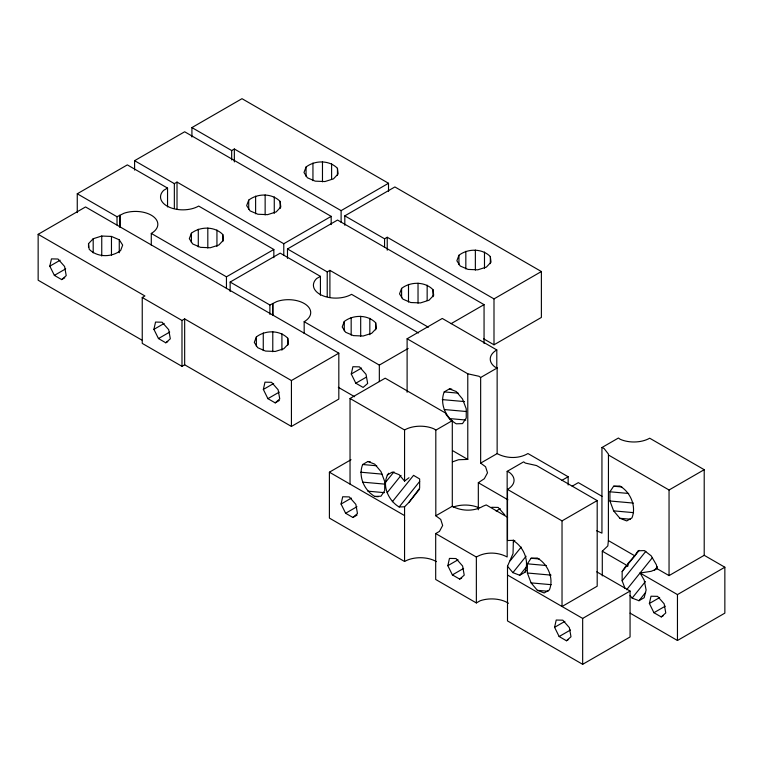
<?xml version="1.0" encoding="UTF-8"?>
<svg xmlns="http://www.w3.org/2000/svg" width="763" height="763" viewBox="0 0 763 763"><rect width="100%" height="100%" fill="white"/><g stroke="black" fill="none" stroke-linecap="round" stroke-linejoin="round"><path stroke-width="1.14" d="M513.394 539.966L513.032 553.585L507.5 566.241L507.5 620.92L582.665 664.315L630.066 636.962L630.066 591.058L596.752 571.821M602.293 575.903L602.293 551.191L607.825 545.907L608.378 540.585L608.464 454.128L604.077 448.501L601.94 447.528L601.94 533.146L596.704 530.781M49.824 266.163L51.455 258.886L58.026 259.029L64.597 266.478L66.219 275.634L61.669 279.592L54.373 275.386L49.824 266.163L60.134 260.221M153.916 329.349L155.538 322.072L162.109 322.215L168.69 329.664L170.311 338.82L165.762 342.778L158.466 338.562L153.916 329.349L164.131 323.455M263.349 389.445L264.98 382.168L271.552 382.311L278.123 389.759L279.754 398.915L275.205 402.874L267.899 398.658L263.349 389.445L273.659 383.493M351.266 374.004L352.887 366.726L359.459 366.86L366.03 374.318L367.661 383.465L363.112 387.423L355.816 383.217L351.266 374.004L361.567 368.052M341.071 504.047L342.692 496.77L349.263 496.904L355.844 504.362L357.466 513.509L352.916 517.476L345.62 513.261L341.071 504.047L351.371 498.096M447.833 565.688L449.455 558.411L456.026 558.545L462.607 566.003L464.228 575.149L459.679 579.107L452.383 574.901L447.833 565.688L458.048 559.784M554.596 627.32L556.217 620.042L562.798 620.185L569.37 627.634L570.991 636.79L566.442 640.748L559.145 636.533L554.596 627.32L564.897 621.378M649.38 603.495L651.011 596.218L657.582 596.351L664.153 603.81L665.775 612.956L661.225 616.914L653.929 612.708L649.38 603.495L659.69 597.543M378.257 496.732L374.709 496.417C364.132 490.256 357.971 476.169 362.673 464.514L367.88 461.501L370.227 461.71M419.278 489.56L408.987 502.359L404.562 506.804L399.163 506.975C388.262 500.69 381.023 484.4 388.605 473.251M449.417 388.892L456.245 391.524L462.512 398.963L466.241 408.844L466.241 418.029L462.512 423.608L456.245 423.808C445.668 417.638 439.517 403.56 444.209 391.905L449.417 388.892L451.763 389.101M507.5 566.241L512.898 572.631L519.717 575.264L524.925 572.26C529.627 560.605 523.475 546.518 512.898 540.357L507.5 540.519L507.5 489.407A22.346 12.895 0 0 0 509.293 472.326L507.157 471.362L507.157 556.98C497.877 551.964 485.506 551.62 476.36 557.047L435.692 533.566L435.692 579.47L476.36 602.942L480.146 600.767A22.346 12.895 0 0 1 508.454 603.266M191.399 233.211L189.319 238.705L192.734 243.979L200.535 247.346L210.254 247.756L218.809 245.057L223.473 240.116L222.786 234.508C214.661 226.191 200.373 226.296 191.399 233.211L191.399 242.624M248.728 200.106L246.659 205.609L250.064 210.874L257.865 214.25L267.584 214.651L276.139 211.952L280.813 207.021L280.116 201.403C271.99 193.087 257.703 193.201 248.728 200.106L248.728 209.52M306.058 167.011L303.989 172.505L307.394 177.779L315.195 181.146L324.914 181.556L333.469 178.857L338.143 173.916L337.446 168.308C329.32 159.992 315.043 160.096 306.058 167.011L306.058 176.425M256.368 336.922L254.298 342.415L257.703 347.69L265.505 351.066L275.224 351.466L283.779 348.767L288.452 343.827L287.756 338.219C279.63 329.902 265.352 330.017 256.368 336.922L256.368 346.335M344.275 321.471L342.206 326.974L345.61 332.248L353.412 335.615L363.14 336.016L371.686 333.317L376.359 328.386L375.663 322.768C367.537 314.461 353.259 314.566 344.275 321.471L344.275 330.884M401.605 288.376L399.535 293.869L402.94 299.144L410.742 302.52L420.47 302.921L429.025 300.221L433.689 295.281L432.993 289.673C424.867 281.356 410.589 281.461 401.605 288.376L401.605 297.789M458.945 255.271L456.865 260.774L460.27 266.049L468.081 269.415L477.8 269.816L486.355 267.117L491.019 262.186L490.332 256.568C482.206 248.261 467.919 248.366 458.945 255.271L458.945 264.685M527.367 563.819L531.086 558.239L537.352 558.039C547.929 564.21 554.091 578.287 549.389 589.942L544.181 592.956L537.352 590.324L531.086 582.884L527.367 573.003L527.367 563.819L546.318 565.517M609.923 491.792L613.643 486.212L619.909 486.021C630.486 492.183 636.647 506.26 631.945 517.924L626.738 520.929L619.909 518.296L613.643 510.867L609.923 500.986L609.923 491.792L628.712 493.47M625.05 588.454L622.15 580.777L622.15 571.582L625.879 566.003L627.835 565.946L627.672 563.771L634.749 555.807L638.106 550.791L644.373 550.59L651.192 555.836L656.409 564.858L657.162 568.75L669.046 575.607L704.211 555.311L724.85 567.224L724.85 613.128L677.458 640.491L630.095 613.137M408.987 502.359L419.65 488.148L419.65 478.954L413.708 475.473M385.191 482.769L393.985 471.83M387.137 492.707L401.052 475.387M392.344 501.73L413.584 475.301M399.163 506.975L419.679 481.453M513.394 542.264L514.844 540.462M510.18 560.786L521.205 547.061M512.898 572.631L526.079 556.227M519.717 575.264L527.042 566.156M524.925 572.26L526.394 570.428M622.15 571.582L639.184 550.39M622.15 580.777L645.851 551.296M626.614 589.732L652.537 557.486M630.057 595.607L632.145 598.087L645.469 581.511M654.358 570.457L657.325 566.766M632.145 598.087L638.965 600.719L645.632 592.431M88.518 243.664L93.191 238.733L101.746 236.034L111.465 236.435L119.266 239.801L122.671 245.076L120.602 250.579C111.617 257.484 97.34 257.589 89.214 249.282L88.518 243.664L88.518 247.202M387.137 475.072L392.344 472.059L399.163 474.691L404.562 481.091L408.987 477.714M77.263 212.619L77.263 193.783L127.335 164.884L167.545 188.099L167.545 206.926M134.593 170.101L134.593 160.688L184.665 131.78L331.18 216.368L331.18 224.608M191.923 137.006L191.923 127.583L241.995 98.685L388.51 183.273L388.51 191.503M38.15 234.317L85.542 206.954L338.82 353.183L338.82 399.078L291.428 426.441L184.665 364.8L181.985 366.345L142.242 343.398L142.242 297.503L144.913 295.958L38.15 234.317L38.15 280.212L141.813 340.069M77.263 193.783L117.016 216.74L123.93 213.278A22.346 12.895 0 0 1 153.077 216.358A22.346 12.895 0 0 1 151.284 233.43L151.284 245.2M134.593 160.688L174.346 183.635L177.016 182.09L283.779 243.731L331.18 216.368M191.923 127.583L231.675 150.54L234.346 148.995L341.109 210.626L388.51 183.273M167.545 188.099L163.759 190.273A22.346 12.895 0 0 0 169.1 207.107A22.346 12.895 0 0 0 198.676 206.067L273.841 249.472L273.841 257.703M54.373 275.386L65.713 268.834M61.669 279.592L64.76 277.808M151.284 233.43L226.449 276.826L273.841 249.472M230.149 291.466L230.149 282.052L280.212 253.144L320.422 276.359L320.422 295.195M287.479 258.371L287.479 248.957L337.542 220.049L484.057 304.637L484.057 343.474M344.809 225.266L344.809 215.853L394.881 186.945L541.387 271.533L541.387 317.437L493.995 344.8L483.675 338.839M142.242 297.503L181.985 320.45L184.665 318.905L291.428 380.546L338.82 353.183M158.466 338.562L169.701 332.077M165.762 342.778L167.803 341.595M230.149 282.052L269.892 305L276.807 301.538A22.346 12.895 0 0 1 305.953 304.628A22.346 12.895 0 0 1 304.17 321.7L304.17 333.469M287.479 248.957L327.222 271.905L329.902 270.36L428.405 327.232M344.809 215.853L384.562 238.8L387.232 237.255L493.995 298.896L541.387 271.533M320.422 276.359L316.645 278.543A22.346 12.895 0 0 0 321.986 295.367A22.346 12.895 0 0 0 351.562 294.337L418.486 332.983M267.899 398.658L279.239 392.115M275.205 402.874L279.325 400.489M407.108 392.277L407.108 338.762L442.273 318.457L496.799 349.94L496.799 367.776M304.17 321.7L379.335 365.096L408.186 348.443M451.086 323.665L484.057 304.637M355.816 383.217L366.116 377.265M350.036 484.104L350.036 398.486L385.191 378.19L445.859 413.212L445.773 414.051L450.16 419.688L452.297 420.651L452.297 506.27L435.807 515.788L440.728 519.422L442.654 525.488L439.478 531.382L435.692 533.566M480.652 463.122L480.652 377.504L497.142 367.985L497.142 453.603L480.652 463.122L485.573 466.756L487.5 472.822L484.324 478.716L478.325 482.712L478.325 509.779M436.398 561.635A22.346 12.895 0 0 0 404.562 561.492L329.397 518.096L329.397 472.192L351.028 459.698M435.807 515.788L435.807 430.17L452.297 420.651M345.62 513.261L356.95 506.718M352.916 517.476L357.036 515.092M507.157 471.362L523.647 461.844L525.316 463.074L536.523 465.554L597.191 500.585L597.191 586.203L562.026 606.509L562.026 520.881L507.5 489.407M601.94 447.528L618.431 438.01L620.109 439.24A22.346 12.895 0 0 0 649.685 438.21L704.211 469.693L704.211 555.311M496.131 511.019L500.223 508.663M561.959 480.318L568.149 476.751L568.149 484.991M572.155 486.203L578.335 482.636L602.045 496.331M452.383 574.901L463.618 568.406M459.679 579.107L461.72 577.934M562.026 520.881L597.191 500.585M608.378 454.967L669.046 489.989L704.211 469.693M507.5 575.025L582.665 618.421L630.066 591.058M559.145 636.533L570.476 629.99M566.442 640.748L568.502 639.556M638.965 600.719L644.172 597.706L646.118 590.018L644.172 580.08L640.1 573.023L651.23 571.296L657.162 568.75M640.1 573.023L677.458 594.587L724.85 567.224M653.929 612.708L665.269 606.165M661.225 616.914L663.295 615.731M452.459 461.863L458.553 459.736L467.776 459.412L467.776 373.794L407.108 338.762M467.776 373.794L478.983 376.273L480.652 377.504M374.709 496.417L380.975 496.217L384.695 490.638L384.695 481.453L380.975 471.572L374.709 464.133L367.88 461.501M491.63 507.29L498.201 507.424L504.772 514.882M444.209 391.905L458.277 393.155M442.273 399.602L464.543 401.586M444.209 409.531L466.479 411.524M449.417 418.563L465.831 420.022M613.643 486.212L621.845 486.947M362.673 464.514L376.741 465.773M360.737 472.211L382.063 474.119M609.923 500.986L633.414 503.084M362.673 482.149L385.191 484.162M613.643 510.867L633.548 512.641M367.88 491.172L384.476 492.66M619.909 518.296L630.467 519.241M531.086 558.239L539.288 558.974M527.367 573.003L551.058 575.121M531.086 582.884L551.229 584.687M537.352 590.324L548.025 591.277M497.142 367.985L495.006 367.022A22.346 12.895 0 0 1 496.799 349.94M497.142 453.603C506.422 458.63 518.802 458.964 527.939 453.537L568.149 476.751M452.297 506.27C461.577 511.296 473.957 511.63 483.093 506.203L486.222 504.925L507.624 517.285M452.564 450.628L467.776 459.412M608.378 540.585L634.749 555.807M338.314 387.308L354.614 396.722M350.036 398.486L404.562 429.97A22.346 12.895 0 0 1 434.137 428.94L435.807 430.17M602.293 551.191L627.835 565.946M478.325 482.712L507.881 499.775M329.397 472.192L404.562 515.588M677.458 594.587L677.458 640.491M669.046 489.989L669.046 575.607M582.665 618.421L582.665 664.315M493.995 298.896L493.995 344.8M490.332 256.568L490.332 263.636M484.486 252.067L484.486 268.538M476.36 557.047L476.36 602.942M475.359 250.102L475.359 270.102M465.831 251.294L465.831 268.948M432.993 289.673L432.993 296.731M427.156 285.162L427.156 300.469M418.029 283.197L418.029 303.207M408.501 284.399L408.501 302.053M404.562 429.97L404.562 481.091M404.562 506.804L404.562 561.492M387.232 237.255L387.232 250.207M384.562 238.8L384.562 247.04M379.335 365.096L379.335 381.576M375.663 322.768L375.663 329.835M369.826 318.266L369.826 334.738M360.689 316.302L360.689 336.302M351.171 317.494L351.171 335.148M341.109 210.626L341.109 222.395M337.446 168.308L337.446 175.366M331.6 163.797L331.6 179.095M329.902 270.36L329.902 297.427M327.222 271.905L327.222 296.616M322.472 161.832L322.472 181.842M312.944 163.024L312.944 180.678M291.428 380.546L291.428 426.441M287.756 338.219L287.756 345.277M283.779 243.731L283.779 255.5M281.919 333.708L281.919 350.188M280.116 201.403L280.116 208.461M274.27 196.902L274.27 213.373M273.03 303.722L273.03 315.491M272.782 331.743L272.782 351.753M272.572 303.455L272.572 315.224M269.892 305L269.892 314.413M265.142 194.937L265.142 214.937M263.264 332.945L263.264 350.599M255.615 196.129L255.615 213.783M234.346 148.995L234.346 161.937M231.675 150.54L231.675 159.953M226.449 276.826L226.449 288.595M222.786 234.508L222.786 241.566M216.94 229.997L216.94 246.478M207.813 228.032L207.813 248.042M198.285 229.224L198.285 246.878M184.665 318.905L184.665 364.8M181.985 320.45L181.985 366.345M177.016 182.09L177.016 209.157M174.346 183.635L174.346 208.347M120.144 215.452L120.144 227.221M119.686 215.195L119.686 226.964M119.266 239.801L119.266 252.753M117.016 216.74L117.016 224.971M111.465 236.435L111.465 255.262M101.746 236.034L101.746 256.044M93.191 238.733L93.191 252.849M453.127 507.09A22.346 12.895 0 0 1 478.983 507.796"/></g></svg>
